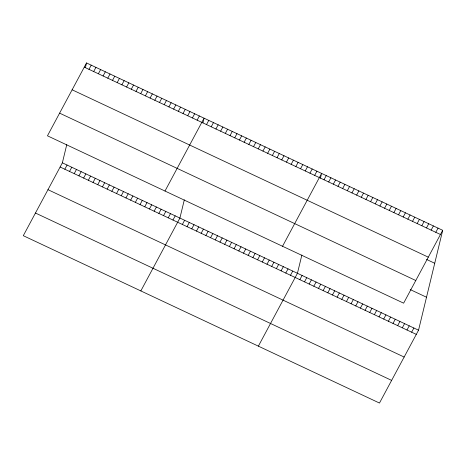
<?xml version="1.0" encoding="UTF-8"?>
<svg xmlns="http://www.w3.org/2000/svg" width="466" height="466" viewBox="0 0 466 466"><rect width="100%" height="100%" fill="white"/><g stroke="black" fill="none" stroke-linecap="round" stroke-linejoin="round"><path stroke-width="0.7" d="M442.7 230.309L403.632 303.168L47.456 135.81L86.525 62.951L442.7 230.309L418.544 330.19L379.475 403.049L23.3 235.691L62.368 162.832L66.778 144.582M85.389 67.657L86.525 62.951M184.32 199.815L179.905 218.059L140.837 290.918M202.926 122.884L204.061 118.178L164.993 191.037M301.857 255.042L297.442 273.286L258.374 346.151M320.462 178.117L321.598 173.41L282.536 246.269M88.983 69.347L91.225 65.158M93.683 71.554L95.926 67.366M98.384 73.768L100.627 69.574M103.085 75.975L105.333 71.787M107.786 78.183L110.034 73.995M64.821 169.228L67.069 165.04M112.487 80.391L114.735 76.203M69.527 171.436L71.77 167.247M117.187 82.604L119.436 78.416M74.228 173.643L76.471 169.455M121.894 84.812L124.137 80.624M78.929 175.857L81.171 171.669M126.595 87.02L128.837 82.831M83.63 178.064L85.872 173.876M131.296 89.227L133.538 85.039M88.33 180.272L90.579 176.084M135.996 91.441L138.239 87.253M93.031 182.48L95.28 178.292M140.697 93.649L142.946 89.46M97.732 184.693L99.98 180.505M145.398 95.856L147.646 91.668M102.433 186.901L104.681 182.713M150.099 98.064L152.347 93.876M107.139 189.109L109.382 184.92M154.799 100.277L157.048 96.089M111.84 191.316L114.083 187.128M159.506 102.485L161.749 98.297M116.541 193.53L118.783 189.342M164.207 104.693L166.449 100.505M121.242 195.737L123.484 191.549M168.908 106.9L171.15 102.712M125.942 197.945L128.191 193.757M173.608 109.114L175.851 104.926M130.643 200.153L132.892 195.965M178.309 111.322L180.558 107.133M135.344 202.366L137.592 198.178M183.01 113.529L185.258 109.341M140.045 204.574L142.293 200.386M187.711 115.737L189.959 111.549M144.751 206.782L146.994 202.594M192.411 117.95L194.66 113.762M149.452 208.989L151.695 204.801M197.118 120.158L199.361 115.97M154.153 211.203L156.395 207.015M158.854 213.411L161.102 209.222M206.52 124.573L208.762 120.385M163.554 215.618L165.803 211.43M211.22 126.787L213.463 122.599M168.255 217.826L170.504 213.638M215.921 128.995L218.17 124.806M172.956 220.039L175.204 215.851M220.622 131.202L222.87 127.014M225.323 133.41L227.571 129.222M182.363 224.455L184.606 220.267M230.023 135.623L232.272 131.435M187.064 226.662L189.307 222.474M234.73 137.831L236.973 133.643M191.765 228.876L194.007 224.688M239.431 140.039L241.673 135.851M196.466 231.084L198.714 226.895M244.132 142.246L246.374 138.058M201.166 233.291L203.415 229.103M248.832 144.46L251.075 140.272M205.867 235.505L208.116 231.311M253.533 146.668L255.782 142.48M210.568 237.712L212.816 233.524M258.234 148.875L260.482 144.687M215.269 239.92L217.517 235.732M262.935 151.083L265.183 146.895M219.975 242.128L222.218 237.94M267.635 153.297L269.884 149.108M224.676 244.341L226.919 240.153M272.342 155.504L274.585 151.316M229.377 246.549L231.619 242.361M277.043 157.712L279.285 153.524M234.078 248.757L236.326 244.568M281.744 159.925L283.986 155.731M238.778 250.964L241.027 246.776M286.444 162.133L288.687 157.945M243.479 253.178L245.728 248.99M291.145 164.341L293.394 160.153M248.18 255.385L250.428 251.197M295.846 166.548L298.094 162.36M252.887 257.593L255.129 253.405M300.547 168.762L302.795 164.574M257.587 259.801L259.83 255.613M305.247 170.97L307.496 166.781M262.288 262.014L264.531 257.826M309.954 173.177L312.197 168.989M266.989 264.222L269.231 260.034M314.655 175.385L316.897 171.197M271.69 266.43L273.938 262.241M324.01 179.783L326.258 175.595M276.39 268.637L278.639 264.449M328.67 181.973L330.918 177.785M281.091 270.851L283.34 266.663M333.33 184.163L335.572 179.975M285.792 273.059L288.04 268.87M337.984 186.348L340.232 182.159M290.499 275.266L292.741 271.078M342.644 188.538L344.887 184.35M347.298 190.728L349.547 186.54M299.854 279.664L302.102 275.476M351.958 192.918L354.207 188.73M304.514 281.854L306.756 277.666M356.618 195.103L358.861 190.914M309.168 284.044L311.416 279.856M361.272 197.293L363.521 193.105M313.828 286.229L316.076 282.041M365.932 199.483L368.175 195.295M318.488 288.419L320.73 284.231M370.587 201.667L372.835 197.479M323.142 290.609L325.39 286.421M375.247 203.858L377.495 199.669M327.802 292.794L330.045 288.605M379.907 206.048L382.149 201.86M332.456 294.984L334.704 290.796M384.561 208.238L386.809 204.05M337.116 297.174L339.365 292.986M389.221 210.422L391.463 206.234M341.776 299.364L344.019 295.176M393.875 212.613L396.123 208.424M346.43 301.549L348.679 297.36M398.535 214.803L400.783 210.615M351.09 303.739L353.333 299.551M403.195 216.993L405.437 212.805M355.744 305.929L357.993 301.741M407.849 219.177L410.097 214.989M360.404 308.113L362.653 303.925M412.509 221.367L414.752 217.179M365.064 310.304L367.307 306.115M417.163 223.558L419.412 219.37M369.719 312.494L371.967 308.306M421.823 225.742L424.072 221.554M374.379 314.684L376.621 310.496M426.483 227.932L428.726 223.744M379.033 316.868L381.281 312.68M431.137 230.122L433.386 225.934M383.693 319.059L385.941 314.87M435.797 232.313L438.04 228.124M388.353 321.249L390.595 317.061M393.007 323.433L395.255 319.245M397.667 325.623L399.91 321.435M402.321 327.814L404.57 323.625M406.981 330.004L409.23 325.816M411.641 332.188L413.884 328M84.276 67.139L440.452 234.497M72.125 89.798L428.301 257.162M426.576 259.44L434.726 263.273M59.607 113.145L415.783 280.509M410.214 289.572L426.512 297.232M62.368 162.832L418.544 330.19M60.12 167.02L416.295 334.378M47.969 189.679L404.144 357.043M35.451 213.026L391.626 380.39"/></g></svg>
